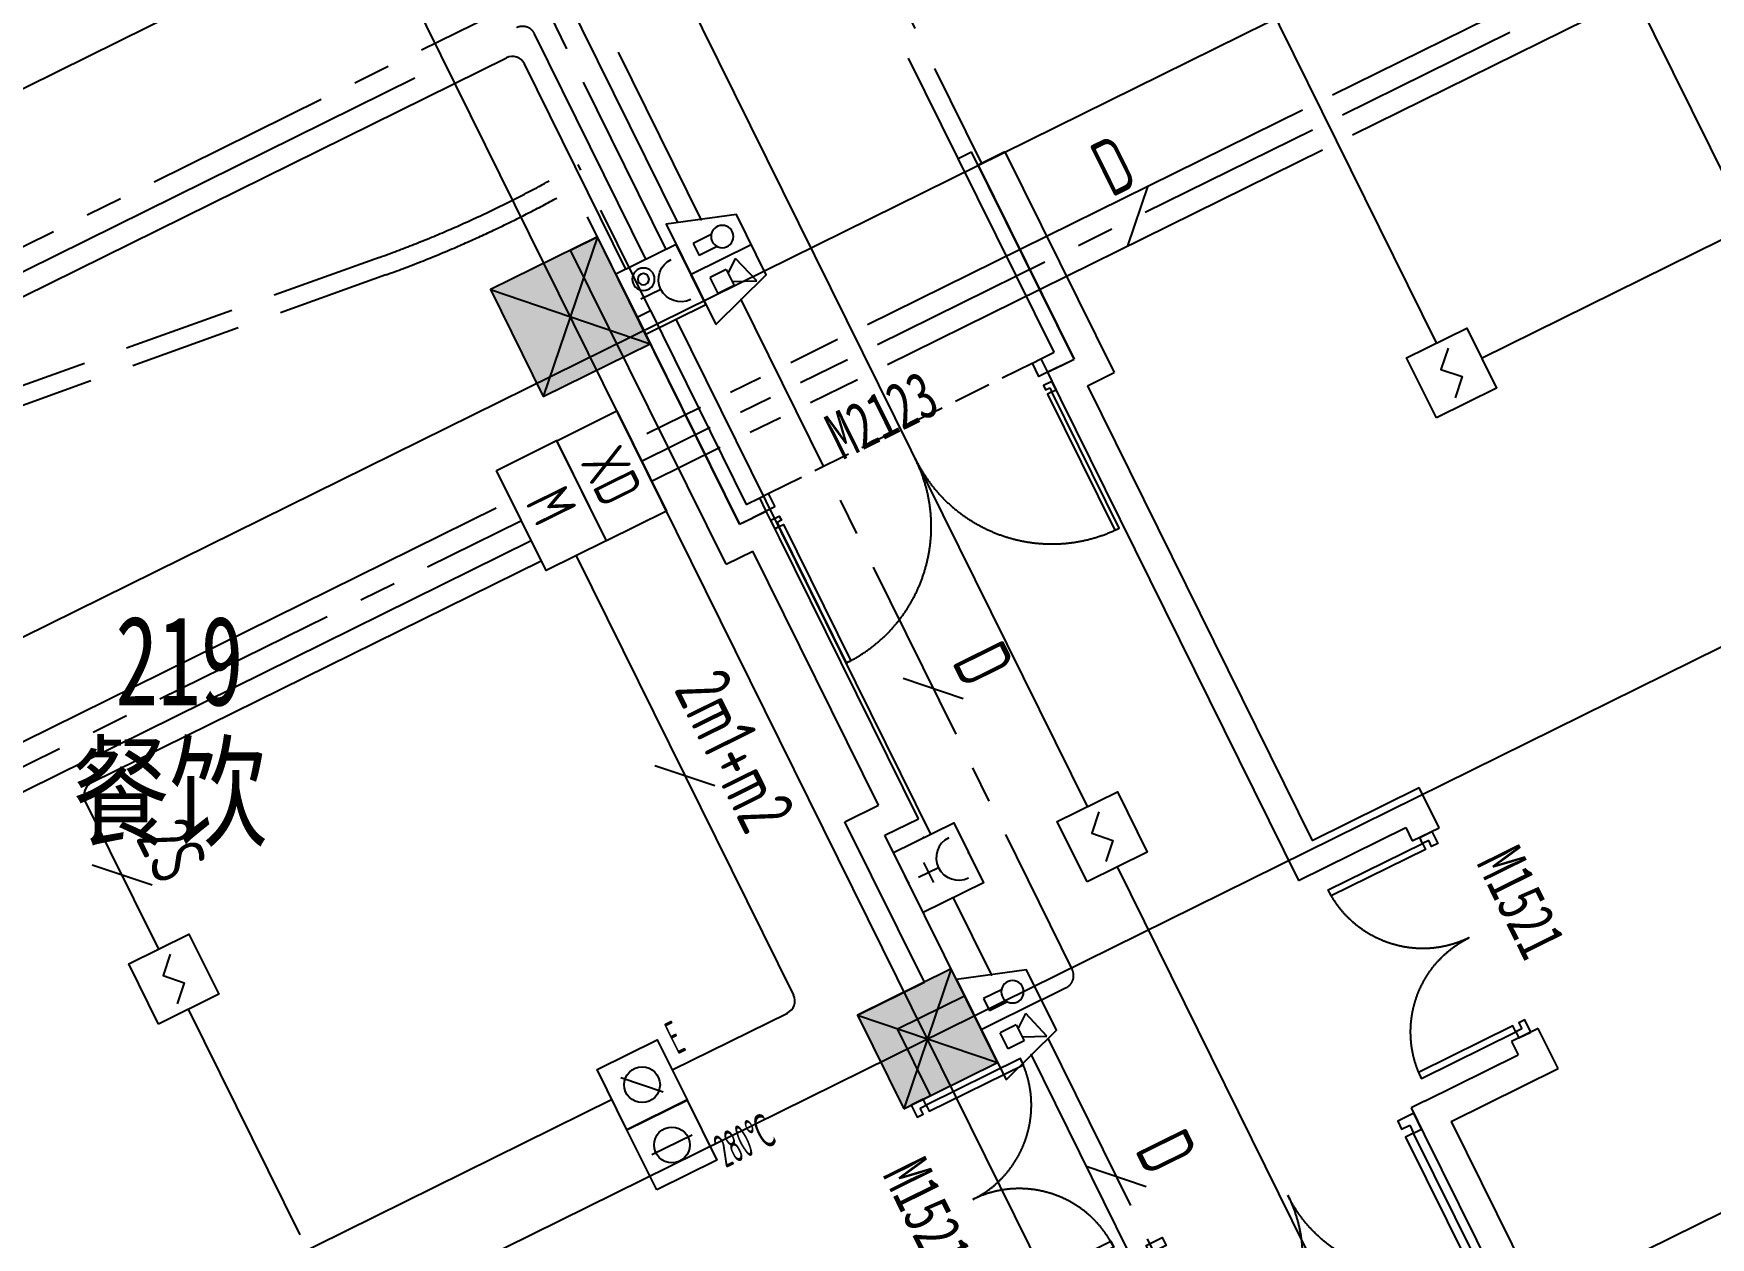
# Model space of a CAD drawing. Header units: millimetres. Extents: x -99490 to 495010, y -402480 to 18020.
# Drawn here: x 130915 to 142149, y -226395 to -218324 of the extents above; entities that cross this region are included whole.
import ezdxf
from ezdxf.enums import TextEntityAlignment as Align

# ---------------------------------------------------------------- set-up
doc = ezdxf.new("R2010")
doc.units = ezdxf.units.MM
doc.header["$LTSCALE"] = 1000
for name, pattern in [('__覆盖_A10-二层平面工作区_TEN25C3T$0$__附着_A10-2F~RF中庭外参_TEN25C3T_设计区$0$__DASH', [0.35, 0.25, -0.1]), ('__覆盖_A10-二层平面工作区_TEN25C3T$0$__附着_A10-2F~RF中庭外参_TEN25C3T_设计区$0$DASH', [0.35, 0.25, -0.1]), ('__覆盖_A10-二层平面工作区_TEN25C3T$0$HIDDEN', [9.525, 6.35, -3.175]), ('CENTER', [2, 1.25, -0.25, 0.25, -0.25]), ('HIDDEN', [9.525, 6.35, -3.175])]:
    doc.linetypes.add(name, pattern=pattern)
for name, color, linetype in [('__覆盖_A10-二层平面工作区_TEN25C3T$0$AD-NAME-ROOM', 9, 'Continuous'), ('__覆盖_A10-二层平面工作区_TEN25C3T$0$AD-NUMB', 9, 'Continuous'), ('__覆盖_A10-二层平面工作区_TEN25C3T$0$AE-DOOR-INSD', 9, 'Continuous'), ('__覆盖_A10-二层平面工作区_TEN25C3T$0$店铺编号', 9, 'Continuous'), ('A-建筑底图', 9, 'Continuous'), ('C-XREF-EXT', 7, 'Continuous'), ('E-FAS-DEVC', 3, 'Continuous'), ('E-FAS-DIMS', 6, 'Continuous'), ('E-FAS-WIRE', 4, 'Continuous'), ('E-FAS-WIRE2', 4, 'CENTER'), ('E-FAS-WIRE5', 4, 'HIDDEN'), ('E-UNIV-EL', 140, 'Continuous')]:
    doc.layers.add(name, color=color, linetype=linetype)
doc.styles.add('__覆盖_A10-二层平面工作区_TEN25C3T$0$__覆盖_A70-扶梯外参专项图纸_TEN25C3T_设计区$0$TH-STYLE1', font='Stfangso_0.ttf', dxfattribs={"width": 0.7})
doc.styles.add('__覆盖_A10-二层平面工作区_TEN25C3T$0$TH-STYLE1', font='Stfangso_0.ttf', dxfattribs={"width": 0.7})
doc.styles.add('_TEL_DIM', font='TSSDENG', dxfattribs={"width": 0.65, "height": 3.5, "bigfont": 'TSSDCHN'})
doc.styles.add('TH-STYLE3', font='tssdeng.shx', dxfattribs={"width": 0.65, "bigfont": 'tssdchn.shx'})

# ---------------------------------------------------------------- blocks, each defined once
blk = doc.blocks.new('E-BFAS712')
blk.add_lwpolyline([(-1.5, -1.5), (-1.5, 1.5), (1.5, 1.5), (1.5, -1.5)], close=True)
at = {"layer": 'E-UNIV-EL'}
blk.add_line((1, 0), (-1, 0), dxfattribs=at)
blk.add_circle((0, 0), 0.8, dxfattribs=at)
at = {"layer": 'E-UNIV-EL', "style": 'TH-STYLE3', "width": 0.5}
blk.add_attdef('F', text='', height=1.5, dxfattribs=at).set_placement((3, -1.25), align=Align.MIDDLE)
blk = doc.blocks.new('E-BFAS730')
blk.add_lwpolyline([(-1.5, -1.5), (-1.5, 1.5), (1.5, 1.5), (1.5, -1.5)], close=True)
at = {"layer": 'E-UNIV-EL'}
blk.add_line((-0.707, 0.707), (0.707, -0.707), dxfattribs=at)
blk.add_circle((0, 0), 0.8, dxfattribs=at)
at = {"layer": 'E-UNIV-EL', "style": 'TH-STYLE3', "width": 0.5}
blk.add_attdef('F', text='', height=1.5, dxfattribs=at).set_placement((2.25, 1.25), align=Align.MIDDLE)
blk = doc.blocks.new('E-BFAS610')
blk.add_lwpolyline([(-1.5, -1.5), (-1.5, 1.5), (1.5, 1.5), (1.5, -1.5)], close=True)
at = {"layer": 'E-UNIV-EL'}
for p, q in [((0, 0), (0, -1)), ((-0.5, -0.5), (0.5, -0.5))]:
    blk.add_line(p, q, dxfattribs=at)
blk.add_arc((0, 1), 1, 180, 0, dxfattribs=at)
blk = doc.blocks.new('$equip$00003445')
for p in [(0, 1.5), (-1.5, 0), (1.5, 0), (0, -1.5)]:
    blk.add_point(p)
at = {"rotation": 359.9996786081254}
blk.add_blockref('E-BFAS610', (0, 0), dxfattribs=at)
at = {"color": 7, "style": '_TEL_DIM', "flags": 1}
for tag in ['REMARK', 'A']:
    blk.add_attdef(tag, text='', height=0.01, dxfattribs=at).set_placement((0, 0), align=Align.MIDDLE_CENTER)
blk = doc.blocks.new('E-BFAS110')
blk.add_lwpolyline([(-1.5, -1.5), (-1.5, 1.5), (1.5, 1.5), (1.5, -1.5)], close=True)
at = {"layer": 'E-UNIV-EL'}
blk.add_lwpolyline([(0.354, 1.061), (-0.354, 0.354), (0.354, -0.354), (-0.354, -1.061)], dxfattribs=at)
blk = doc.blocks.new('$Equip$00002649')
at = {"layer": 'E-FAS-DEVC', "rotation": 359.9996786081254}
blk.add_blockref('E-BFAS110', (0, 0), dxfattribs=at)
blk = doc.blocks.new('E-BFAS212')
blk.add_lwpolyline([(-1.5, -1.5), (-1.5, 1.5), (1.5, 1.5), (1.5, -1.5)], close=True)
at = {"layer": 'E-UNIV-EL'}
blk.add_line((0, 0), (0, -1), dxfattribs=at)
for radius in [0.5, 0.25]:
    blk.add_circle((0.75, -0.5), radius, dxfattribs=at)
blk.add_arc((0, 1), 1, 180, 0, dxfattribs=at)
blk = doc.blocks.new('$equip$00003443')
at = {"layer": 'E-FAS-DEVC', "rotation": 359.9996786081254}
blk.add_blockref('E-BFAS212', (0, 0), dxfattribs=at)
blk = doc.blocks.new('E-BFAS330')
blk.add_lwpolyline([(-2.5, -1.5), (-1.5, 1.5), (1.5, 1.5), (2.5, -1.5)], close=True)
at = {"layer": 'E-UNIV-EL'}
for p, q in [((0, 1.5), (0, -1.5)), ((-1.562, 1), (-0.238, 0.6)), ((-1.1, 0), (-1.562, 1)), ((-0.5, 0), (-1.3, 0)), ((-1.3, 0), (-1.3, -0.8)), ((-0.7, 0), (-0.238, 0.6)), ((-0.5, 0), (-0.5, -0.8)), ((0.6, 0.1), (0.6, -0.8)), ((1.2, 0.1), (1.2, -0.8)), ((-1.3, -0.8), (-0.5, -0.8)), ((1.2, -0.8), (0.6, -0.8))]:
    blk.add_line(p, q, dxfattribs=at)
blk.add_circle((0.9, 0.5), 0.5, dxfattribs=at)
blk = doc.blocks.new('$equip$00003451')
for p in [(0, 3), (-2, 1.5), (2, 1.5), (0, 0)]:
    blk.add_point(p)
at = {"rotation": 359.9996786081254}
blk.add_blockref('E-BFAS330', (0, 1.5), dxfattribs=at)
at = {"color": 7, "style": '_TEL_DIM', "flags": 1}
for tag in ['REMARK', 'A']:
    blk.add_attdef(tag, text='', height=0.01, dxfattribs=at).set_placement((0, 0), align=Align.MIDDLE_CENTER)
blk = doc.blocks.new('E-BFAS011')
blk.add_lwpolyline([(-2.5, -1.5), (-2.5, 1.5), (2.5, 1.5), (2.5, -1.5)], close=True)
at = {"layer": 'E-UNIV-EL', "style": 'TH-STYLE3', "width": 0.7}
blk.add_attdef('F', text='', height=2, dxfattribs=at).set_placement((0, 0), align=Align.MIDDLE)
blk = doc.blocks.new('E-ANNO04')
blk.add_line((-1, -1), (1, 1))
at = {"style": 'TH-STYLE3', "width": 0.7}
blk.add_attdef('N', text='', height=2.5, dxfattribs=at).set_placement((0, 2.5), align=Align.MIDDLE)
blk = doc.blocks.new('*U466')
for points in [[(30, 30), (60, 30), (60, 1000), (30, 1000)], [(1970, 30), (1940, 30), (1940, 1000), (1970, 1000)]]:
    blk.add_lwpolyline(points, close=True)
for points in [[(30, 0), (30, 30), (0, 30), (0, -30), (60, -30), (60, 0), (30, 0)], [(1970, 0), (1970, 30), (2000, 30), (2000, -30), (1940, -30), (1940, 0), (1970, 0)]]:
    blk.add_lwpolyline(points)
at = {"linetype": '__覆盖_A10-二层平面工作区_TEN25C3T$0$HIDDEN'}
for centre, start, end in [((30, 30), 0, 90), ((1970, 30), 90, 180)]:
    blk.add_arc(centre, 970, start, end, dxfattribs=at)
blk = doc.blocks.new('__覆盖_A10-二层平面工作区_TEN25C3T$0$$DorLib2D$00000002')
at = {"layer": '__覆盖_A10-二层平面工作区_TEN25C3T$0$AE-DOOR-INSD', "xscale": -0.0005, "yscale": 0.0005, "zscale": 0.0005, "rotation": 2.749842017599796e-11}
blk.add_blockref('*U466', (0.5, 0), dxfattribs=at)
blk = doc.blocks.new('*U496')
for points in [[(30, 30), (60, 30), (60, 500), (30, 500)], [(970, 30), (940, 30), (940, 500), (970, 500)]]:
    blk.add_lwpolyline(points, close=True)
for points in [[(30, 0), (30, 30), (0, 30), (0, -30), (60, -30), (60, 0), (30, 0)], [(970, 0), (970, 30), (1000, 30), (1000, -30), (940, -30), (940, 0), (970, 0)]]:
    blk.add_lwpolyline(points)
at = {"linetype": '__覆盖_A10-二层平面工作区_TEN25C3T$0$HIDDEN'}
for centre, start, end in [((30, 30), 0, 90), ((970, 30), 90, 180)]:
    blk.add_arc(centre, 470, start, end, dxfattribs=at)
blk = doc.blocks.new('__覆盖_A10-二层平面工作区_TEN25C3T$0$$DorLib2D$00000292')
at = {"layer": '__覆盖_A10-二层平面工作区_TEN25C3T$0$AE-DOOR-INSD', "xscale": 0.001, "yscale": 0.001, "zscale": 0.001}
blk.add_blockref('*U496', (-0.5, 0), dxfattribs=at)
blk = doc.blocks.new('A$C4BB53128')
at = {"layer": 'A-建筑底图'}
h = blk.add_hatch(color=256, dxfattribs=at)
h.dxf.hatch_style = 1
h.paths.add_polyline_path([(-7254.4, 35219.3), (-7971.6, 34864.8), (-7617.2, 34147.6), (-6900, 34502.1)])
h = blk.add_hatch(color=256, dxfattribs=at)
h.dxf.hatch_style = 1
h.paths.add_polyline_path([(-4884.7, 30311.2), (-5512.2, 30001.1), (-5202.1, 29373.5), (-4574.5, 29683.7)])
for p, q in [((14438.5, 7010.3), (-17948.3, 72544.6)), ((7849.3, 3753.9), (-24537.5, 69288.2)), ((-58470.4, 9127.7), (16338.6, 46098.1)), ((-58470.4, 3438.9), (16382.8, 40431.1)), ((-57754.9, 0), (16406.6, 36650.3)), ((-4523.9, 35787.9), (-4703.2, 35699.3)), ((-4523.9, 35787.9), (-3792.9, 34308.7)), ((-4703.2, 35699.3), (-4060.8, 34399.3)), ((-7254.4, 35219.3, 0), (-7617.2, 34147.6, 0)), ((-7433.9, 35130.6), (-7254.6, 35219.2)), ((-6302, 33291.7), (-7254.6, 35219.2)), ((-6392.7, 33023.8), (-7433.9, 35130.6)), ((-7971.6, 34864.8, 0), (-6900, 34502.1, 0)), ((-4150.4, 34355), (-4060.8, 34399.3)), ((-4150.4, 34355), (-4240.1, 34310.7)), ((-4240.1, 34310.7), (-4151.5, 34131.4)), ((-3972.2, 34220), (-3792.9, 34308.7)), ((-3972.2, 34220), (-2465.8, 31172)), ((-4151.5, 34131.4), (-2556.5, 30904)), ((-6122.7, 33380.3), (-6212.4, 33336)), ((-6034.1, 33201), (-6122.7, 33380.3)), ((-6302, 33291.7), (-6212.4, 33336)), ((-5103.7, 31318.4), (-6034.1, 33201)), ((-6392.7, 33023.8), (-6213.4, 33112.4)), ((-5371.6, 31409.1), (-6213.4, 33112.4)), ((-2465.8, 31172), (-1748.6, 31526.4)), ((-1615.7, 31257.4), (-1748.6, 31526.4)), ((-5064.1, 30222.5), (-5595.8, 31298.3)), ((-2556.5, 30904), (-1839.3, 31258.5)), ((-1839.3, 31258.5), (-1795, 31168.8)), ((-1795, 31168.8), (-1615.7, 31257.4)), ((-4796.2, 30131.8), (-5327.9, 31207.6)), ((-4884.7, 30311.2, 0), (-5202.1, 29373.5, 0)), ((-5512.4, 30001), (-5202.2, 29373.4)), ((-5512.2, 30001.1, 0), (-4574.5, 29683.7, 0)), ((-5022.9, 29462.1), (-5244.4, 29910.3)), ((-951.1, 29912.7), (-1130.4, 29824.1)), ((-818.2, 29643.7), (-951.1, 29912.7)), ((-1130.4, 29824.1), (-1086.1, 29734.4)), ((-1713.7, 29424.3), (-1086.1, 29734.4)), ((-1535.4, 29289.3), (-818.2, 29643.7)), ((-5202.2, 29373.4), (-5022.9, 29462.1)), ((-1713.7, 29424.3), (-1803.3, 29380)), ((-1803.3, 29380), (-1714.7, 29200.7)), ((-1535.4, 29289.3), (-317, 26823.9)), ((-1714.7, 29200.7), (-540.6, 26825))]:
    blk.add_line(p, q, dxfattribs=at)
at = {"layer": 'A-建筑底图', "linetype": '__覆盖_A10-二层平面工作区_TEN25C3T$0$__附着_A10-2F~RF中庭外参_TEN25C3T_设计区$0$__DASH', "ltscale": 3}
for p, q in [((-4837.2, 35744.6), (-5603.3, 37295)), ((-5460.3, 37287.7), (-4680.8, 35710.3)), ((-6899.1, 34725.6), (-7382.7, 35704)), ((-6988.8, 34681.3), (-7414, 35541.7)), ((-8715.1, 35081.1), (-21622.2, 30438.2)), ((-8672.8, 34963.4), (-21448.1, 30368))]:
    blk.add_line(p, q, dxfattribs=at)
at = {"layer": 'A-建筑底图', "linetype": 'ByBlock'}
for p, q in [((-4837.2, 35744.6), (-4747.5, 35788.9)), ((-4194.7, 34444.7), (-4837.2, 35744.6)), ((-4060.8, 34399.3), (-4747.5, 35788.9)), ((-6988.8, 34681.3), (-6899.1, 34725.6)), ((-4284.4, 34400.4), (-4194.7, 34444.7)), ((-4240.1, 34310.7), (-4060.8, 34399.3)), ((-6302, 33291.7), (-6122.7, 33380.3)), ((-6256.7, 33425.7), (-6167, 33470)), ((-5595.8, 31298.3), (-5371.6, 31409.1)), ((-5327.9, 31207.6), (-5103.7, 31318.4)), ((-5512.4, 30001), (-5064.1, 30222.5)), ((-5244.4, 29910.3), (-4796.2, 30131.8))]:
    blk.add_line(p, q, dxfattribs=at)
at = {"layer": 'A-建筑底图', "linetype": '__覆盖_A10-二层平面工作区_TEN25C3T$0$__附着_A10-2F~RF中庭外参_TEN25C3T_设计区$0$DASH'}
blk.add_line((-6110.7, 33497.7), (-4341, 34372.2), dxfattribs=at)
at = {"layer": 'A-建筑底图', "elevation": 0}
for points in [[(-7617.2, 34147.6), (-6900, 34502.1), (-7254.4, 35219.3), (-7971.6, 34864.8)], [(-5202.1, 29373.5), (-4574.5, 29683.7), (-4884.7, 30311.2), (-5512.2, 30001.1)]]:
    blk.add_lwpolyline(points, close=True, dxfattribs=at)
at = {"layer": 'A-建筑底图', "linetype": 'ByBlock'}
for points in [[(-6899.1, 34725.6), (-6256.7, 33425.7)], [(-6988.8, 34681.3), (-6302, 33291.7)], [(-4239.8, 34310.7), (-4296.3, 34282.8), (-4340.6, 34372.4), (-4284.4, 34400.4), (-4239.8, 34310.7)], [(-6066.3, 33408.3), (-6122.7, 33380.3), (-6167, 33470), (-6110.8, 33497.9), (-6066.3, 33408.3)]]:
    blk.add_lwpolyline(points, dxfattribs=at)
at = {"layer": 'A-建筑底图', "linetype": '__覆盖_A10-二层平面工作区_TEN25C3T$0$__附着_A10-2F~RF中庭外参_TEN25C3T_设计区$0$__DASH', "ltscale": 3}
for radius, start, end in [(8000, 293.36652, 300.33353), (8125, 293.36652, 299.56476), (8000, 289.78431, 293.36652), (8125, 289.78431, 293.36652)]:
    blk.add_arc((-11422.9, 42608.9), radius, start, end, dxfattribs=at)
at = {"layer": 'A-建筑底图'}
ref = blk.add_blockref('__覆盖_A10-二层平面工作区_TEN25C3T$0$$DorLib2D$00000002', (-5137.1, 33755.9), dxfattribs=dict(at, xscale=2100, yscale=-2100, zscale=2100, rotation=26.29839163701147))
ref.add_attrib('A', 'M2123', (-5614.5, 33720), dxfattribs={"layer": '__覆盖_A10-二层平面工作区_TEN25C3T$0$AD-NUMB', "height": 313.95, "rotation": 26.29839, "style": '__覆盖_A10-二层平面工作区_TEN25C3T$0$TH-STYLE1', "width": 0.7})
ref = blk.add_blockref('__覆盖_A10-二层平面工作区_TEN25C3T$0$$DorLib2D$00000292', (-1373.1, 30540.8), dxfattribs=dict(at, xscale=1500, yscale=-1500, zscale=1500, rotation=296.2983916411191))
ref.add_attrib('A', 'M1521', (-1369, 31023.4), dxfattribs={"layer": '__覆盖_A10-二层平面工作区_TEN25C3T$0$AD-NUMB', "height": 313.95, "rotation": 296.29839, "style": '__覆盖_A10-二层平面工作区_TEN25C3T$0$TH-STYLE1', "width": 0.7})
ref = blk.add_blockref('__覆盖_A10-二层平面工作区_TEN25C3T$0$$DorLib2D$00000292', (-4780.3, 28745.4), dxfattribs=dict(at, xscale=-1500, yscale=-1500, zscale=-1500, rotation=116.2983967431936))
ref.add_attrib('A', 'M1521', (-5347.3, 28934.2), dxfattribs={"layer": '__覆盖_A10-二层平面工作区_TEN25C3T$0$AD-NUMB', "height": 313.95, "rotation": 296.2984, "style": '__覆盖_A10-二层平面工作区_TEN25C3T$0$TH-STYLE1', "width": 0.7})
at = {"layer": 'A-建筑底图', "xscale": 2000, "yscale": -2000, "zscale": 2000, "rotation": 26.29839163668666}
blk.add_blockref('__覆盖_A10-二层平面工作区_TEN25C3T$0$$DorLib2D$00000292', (-2655.5, 28847.3), dxfattribs=at)
at = {"layer": '__覆盖_A10-二层平面工作区_TEN25C3T$0$AD-NAME-ROOM', "style": '__覆盖_A10-二层平面工作区_TEN25C3T$0$TH-STYLE1', "width": 0.8}
blk.add_text('餐饮', height=600, dxfattribs=at).set_placement((-10775, 31199.7))
at = {"layer": '__覆盖_A10-二层平面工作区_TEN25C3T$0$店铺编号', "style": '__覆盖_A10-二层平面工作区_TEN25C3T$0$TH-STYLE1', "width": 0.7}
blk.add_text('219', height=600, dxfattribs=at).set_placement((-10483.4, 32078.3))
at = {"layer": 'A-建筑底图', "style": '__覆盖_A10-二层平面工作区_TEN25C3T$0$__覆盖_A70-扶梯外参专项图纸_TEN25C3T_设计区$0$TH-STYLE1', "width": 0.7}
for tag, p in [('从一层上', (-22115.9, 51236.1)), ('下至一层', (-21070.5, 50140.8)), ('上至三层', (-29785.2, 44316)), ('从三层下', (-28727.8, 43187.7))]:
    blk.add_attdef(tag, p, '', height=125, rotation=42.0392, dxfattribs=at)

msp = doc.modelspace()

# ---------------------------------------------------------------- linework, layer by layer
at = {"layer": 'E-FAS-WIRE', "linetype": 'Continuous'}
for p, q in [((140315, -220398), (137907, -215526)), ((129492, -219360), (134629, -216821)), ((139751, -219004), (142842, -217476)), ((139618, -218735), (142127, -217495)), ((137975, -223507), (135257, -218007)), ((120393, -225252), (134083, -218486)), ((134884, -219903), (134204, -218527)), ((140616, -220500), (144281, -218690)), ((136503, -220274), (139417, -218835)), ((136636, -220543), (139550, -219104)), ((135218, -220240), (136923, -223692)), ((135988, -220529), (136301, -220374)), ((135584, -220729), (135786, -220629)), ((136121, -220798), (136434, -220643)), ((135024, -221006), (135383, -220828)), ((135717, -220997), (135919, -220898)), ((135056, -221324), (135516, -221097)), ((122831, -227031), (134015, -221504)), ((122864, -227350), (134249, -221723)), ((131303, -223346), (134316, -221858)), ((134550, -221825), (136006, -224770)), ((131754, -224462), (131262, -223467)), ((138174, -223910), (139825, -227250)), ((137333, -224633), (137078, -224118)), ((132701, -226378), (131954, -224865)), ((135194, -225272), (135965, -224891)), ((137598, -225171), (139342, -228699)), ((134791, -225471), (131935, -226882))]:
    msp.add_line(p, q, dxfattribs=at)
for centre, start, end in [((134123, -218567), 26.2984, 116.2984), ((131343, -223427), 116.2984, 206.2984), ((135925, -224810), 296.2984, 26.2984)]:
    msp.add_arc(centre, 90, start, end, dxfattribs=at)
at = {"layer": 'E-FAS-WIRE2'}
for p, q in [((139685, -218869), (142641, -217408)), ((119171, -225521), (134219, -218085)), ((135153, -219771), (134340, -218125)), ((135388, -219570), (134675, -218127)), ((136570, -220409), (139483, -218969)), ((135654, -220108), (137874, -224600)), ((136054, -220664), (136368, -220509)), ((135651, -220863), (135853, -220763)), ((134989, -221190), (135449, -220963)), ((122797, -227215), (134183, -221589)), ((137667, -224802), (137833, -224720)), ((137711, -225060), (139476, -228632))]:
    msp.add_line(p, q, dxfattribs=at)
msp.add_arc((137793, -224640), 90, 296.2984, 26.2984, dxfattribs=at)
at = {"layer": 'E-FAS-WIRE5'}
for p, q in [((135232, -219592), (134474, -218059)), ((119238, -225656), (134151, -218285)), ((135018, -219837), (134272, -218326))]:
    msp.add_line(p, q, dxfattribs=at)
msp.add_arc((134191, -218366), 90, 26.2984, 116.2984, dxfattribs=at)

# ---------------------------------------------------------------- block references
at = {"layer": 'C-XREF-EXT'}
msp.add_blockref('A$C4BB53128', (141947, -254906), dxfattribs=at)
at = {"layer": 'E-FAS-DEVC'}
for name, p, xscale, yscale, zscale, rotation in [('$equip$00003451', (135320, -219939, 0), -150, 150, 150, 296.2987130287349), ('$equip$00003443', (135118, -220039, 0), -149.9999999999999, 150, 150, 296.2983916368707), ('$Equip$00002649', (140415, -220600), 150, 150, 150, 26.2983916369641), ('$Equip$00002649', (138075, -223709), 150, 150, 150, 26.2983916369641), ('$equip$00003445', (136978, -223916, 0), 149.9999999999999, 149.9999999999999, 149.9999999999999, 296.2983967431628), ('$Equip$00002649', (131854, -224663), 150, 150, 150, 26.2983916369641), ('$equip$00003451', (137264, -225002), -150, 150, 150, 296.2987130287349)]:
    msp.add_blockref(name, p, dxfattribs=dict(at, xscale=xscale, yscale=yscale, zscale=zscale, rotation=rotation))
at = {"layer": 'E-FAS-DEVC', "xscale": 150, "yscale": 150, "zscale": 150}
for name, p, rotation, values in [('E-BFAS011', (134788, -221290), 296.2983916369759, {'F': 'XD'}), ('E-BFAS011', (134384, -221489), 296.2983916369759, {'F': 'M'}), ('E-BFAS730', (134992, -225371), 26.29839195835474, {'F': 'E'}), ('E-BFAS712', (135192, -225775), 26.29839195835474, {'F': '280℃'})]:
    msp.add_blockref(name, p, dxfattribs=dict(at, rotation=rotation)).add_auto_attribs(values)
at = {"layer": 'E-FAS-DIMS', "xscale": 150, "yscale": 150, "zscale": 150}
for p, rotation, values in [((138314, -219547), 26.29839163697319, {'N': 'D'}), ((136942, -222714), 296.2984115854396, {'N': 'D'}), ((135278, -223298), 296.2984115854396, {'N': '2m1+m2'}), ((131508, -223964), 296.2984115854396, {'N': '2S'}), ((138168, -225985), 296.2984115854396, {'N': 'D'})]:
    msp.add_blockref('E-ANNO04', p, dxfattribs=dict(at, rotation=rotation)).add_auto_attribs(values)

doc.saveas('drawing.dxf')
